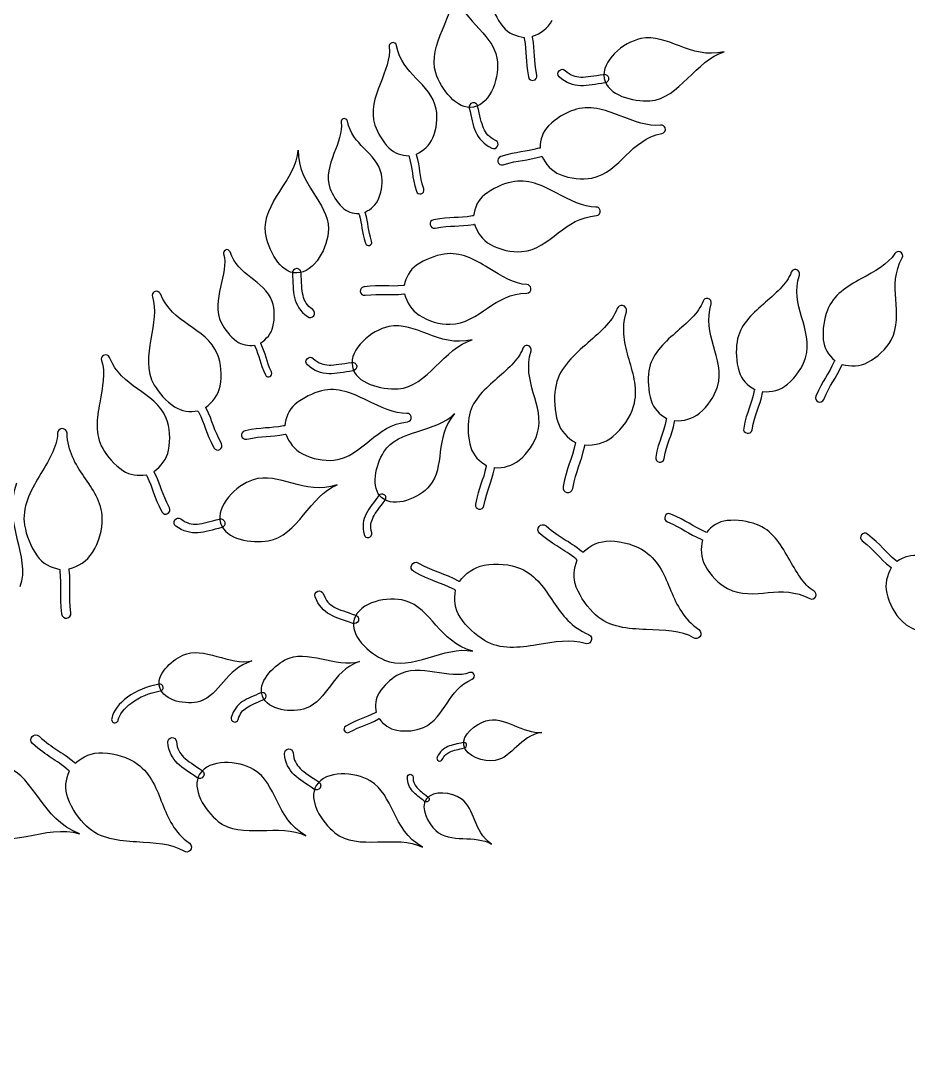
# Model space of a CAD drawing. Extents: x 5.1 to 86.3, y 5.1 to 86.3.
# Drawn here: x 59.92 to 68.38, y 54.46 to 64.34 of the extents above; entities that cross this region are included whole.
import ezdxf

# ---------------------------------------------------------------- set-up
doc = ezdxf.new("R2010")
doc.units = 0
doc.layers.add('View004', color=7, linetype='CONTINUOUS')

msp = doc.modelspace()

# ---------------------------------------------------------------- linework, layer by layer
at = {"layer": 'View004', "color": 1}
for p, q in [((63.45845, 64.128993), (63.458503, 64.129013)), ((65.484922, 63.787899), (65.484922, 63.787899)), ((65.526487, 63.793519), (65.526487, 63.793519)), ((64.227592, 63.557393), (64.227592, 63.557393)), ((64.237864, 63.516727), (64.237864, 63.516727)), ((62.996534, 63.405129), (62.996585, 63.405115)), ((66.065416, 63.317741), (66.065428, 63.317781)), ((65.446184, 62.53236), (65.446167, 62.532301)), ((61.872797, 62.155418), (61.872861, 62.155402)), ((68.304256, 62.137934), (68.30427, 62.137912)), ((62.550064, 61.978654), (62.550064, 61.978654)), ((67.31206, 61.969532), (67.312046, 61.9695)), ((62.55307, 61.936818), (62.55307, 61.936818)), ((64.786294, 61.791107), (64.78627, 61.791043)), ((61.195557, 61.757872), (61.195519, 61.757869)), ((66.471625, 61.694268), (66.471625, 61.694228)), ((65.659096, 61.627205), (65.659147, 61.627194)), ((64.754448, 61.246412), (64.754448, 61.246372)), ((60.711471, 61.152283), (60.711484, 61.1523)), ((63.083814, 61.044903), (63.083814, 61.044903)), ((63.12538, 61.050523), (63.12538, 61.050523)), ((63.644931, 60.568352), (63.64494, 60.568389)), ((60.312117, 60.454203), (60.312162, 60.454202)), ((63.365895, 59.794049), (63.365895, 59.794049)), ((63.388223, 59.82486), (63.388223, 59.82486)), ((61.828218, 59.55283), (61.828218, 59.55283)), ((61.869016, 59.562567), (61.869016, 59.562567)), ((67.5012, 58.856623), (67.501217, 58.856632)), ((63.101206, 58.638638), (63.101206, 58.638638)), ((63.140644, 58.624357), (63.140644, 58.624357)), ((65.357874, 58.426207), (65.357903, 58.426236)), ((66.395393, 58.470897), (66.395406, 58.470896)), ((64.2423, 58.115752), (64.242276, 58.115695)), ((61.24756, 57.987623), (61.24756, 57.987623)), ((61.278178, 57.999323), (61.278174, 57.999335)), ((62.25826, 57.920931), (62.25826, 57.920931)), ((62.226237, 57.906354), (62.226237, 57.906354)), ((64.145499, 57.438664), (64.145499, 57.438664)), ((64.171743, 57.445285), (64.171743, 57.445285)), ((61.628126, 57.163887), (61.628126, 57.163887)), ((61.662483, 57.139827), (61.662483, 57.139827)), ((62.740219, 57.055336), (62.740219, 57.055336)), ((62.774577, 57.031276), (62.774577, 57.031276)), ((63.788573, 56.924778), (63.788573, 56.924778)), ((63.809477, 56.907585), (63.809477, 56.907585)), ((61.53821, 56.435675), (61.538245, 56.435693))]:
    msp.add_line(p, q, dxfattribs=at)
at = {"layer": 'View004', "color": 3}
msp.add_open_spline([(64.701294, 78.610206), (76.458535, 71.82216), (83.701294, 59.277333), (83.701294, 45.701241)], degree=3, dxfattribs=at)
at = {"layer": 'View004', "color": 1}
for points in [[(63.879728, 63.841755), (63.791901, 64.109683), (64.078857, 64.395738), (64.048025, 64.670711)], [(64.048025, 64.670711), (64.105857, 64.335641), (64.416202, 64.240107), (64.461683, 63.982035)], [(64.395971, 64.533017), (64.416263, 64.45035), (64.459218, 64.356467), (64.520396, 64.281948)], [(64.79989, 64.190722), (64.877847, 64.218059), (64.948297, 64.266585), (64.988787, 64.3438)], [(64.520396, 64.281948), (64.571255, 64.219993), (64.644694, 64.189651), (64.721295, 64.180884)], [(63.505988, 64.100949), (63.501884, 64.122746), (63.47951, 64.13594), (63.45845, 64.128993)], [(64.721295, 64.180884), (64.721125, 64.177084), (64.72127, 64.173284), (64.722016, 64.169568)], [(64.722016, 64.169568), (64.747233, 64.032988), (64.73046, 63.967137), (64.7639, 63.804372)], [(64.801334, 64.18373), (64.801061, 64.186162), (64.800579, 64.188442), (64.79989, 64.190722)], [(64.843005, 63.820309), (64.811541, 63.973421), (64.828421, 64.036756), (64.801334, 64.18373)], [(65.833329, 64.168975), (65.664902, 64.133542), (65.452574, 63.956944), (65.484922, 63.787899)], [(66.626544, 64.041707), (66.294053, 63.970526), (66.089763, 64.222928), (65.833329, 64.168975)], [(63.43375, 64.089379), (63.447711, 63.981537), (63.39743, 63.861593), (63.348701, 63.736131)], [(63.458503, 64.129013), (63.441836, 64.123465), (63.431432, 64.106821), (63.43375, 64.089379)], [(63.690036, 63.791966), (63.608938, 63.876834), (63.532246, 63.962993), (63.505988, 64.100949)], [(65.919987, 63.576658), (66.201347, 63.594985), (66.359882, 63.967863), (66.626544, 64.041707)], [(64.461683, 63.982035), (64.491557, 63.812534), (64.40679, 63.549695), (64.237864, 63.516727)], [(64.237864, 63.516727), (64.079637, 63.485847), (63.929944, 63.688563), (63.879728, 63.841755)], [(65.056492, 63.804615), (65.039508, 63.819909), (65.038139, 63.846076), (65.053434, 63.86306)], [(65.053434, 63.86306), (65.068729, 63.880043), (65.094895, 63.881412), (65.111879, 63.866118)], [(65.111879, 63.866118), (65.1652, 63.817935), (65.207113, 63.804473), (65.262495, 63.802857)], [(63.883361, 63.496597), (63.858668, 63.623967), (63.771135, 63.707099), (63.690036, 63.791966)], [(64.7639, 63.804372), (64.773552, 63.750199), (64.855077, 63.766622), (64.843005, 63.820309)], [(65.260303, 63.719798), (65.19005, 63.721841), (65.121673, 63.745715), (65.056492, 63.804615)], [(65.491228, 63.747034), (65.402405, 63.733799), (65.330567, 63.717693), (65.260303, 63.719798)], [(65.262495, 63.802857), (65.31788, 63.801226), (65.387379, 63.814914), (65.478803, 63.828548)], [(65.478803, 63.828548), (65.489791, 63.830364), (65.501047, 63.827671), (65.510023, 63.821077)], [(65.484922, 63.787899), (65.515221, 63.629559), (65.759115, 63.566178), (65.919987, 63.576658)], [(65.526487, 63.793519), (65.529535, 63.77096), (65.513774, 63.750181), (65.491228, 63.747034)], [(65.510023, 63.821077), (65.518998, 63.814483), (65.524934, 63.804547), (65.526487, 63.793519)], [(63.348701, 63.736131), (63.299978, 63.610669), (63.252858, 63.477474), (63.298997, 63.344477)], [(64.227592, 63.557393), (64.205522, 63.551816), (64.192112, 63.529448), (64.197592, 63.507353)], [(64.2593, 63.552383), (64.249837, 63.558255), (64.238405, 63.560062), (64.227592, 63.557393)], [(64.277867, 63.526195), (64.275457, 63.537068), (64.268764, 63.54651), (64.2593, 63.552383)], [(65.628433, 63.436703), (65.488781, 63.48985), (65.340555, 63.541149), (65.193255, 63.488915)], [(63.851524, 63.223402), (63.887639, 63.311318), (63.899678, 63.412492), (63.883361, 63.496597)], [(64.197592, 63.507353), (64.218406, 63.419994), (64.230226, 63.347328), (64.25836, 63.282908)], [(64.334622, 63.315891), (64.312471, 63.366679), (64.299278, 63.436274), (64.277867, 63.526195)], [(65.193255, 63.488915), (65.112291, 63.46021), (65.022346, 63.407611), (64.953684, 63.338672)], [(62.976187, 63.371553), (62.989015, 63.281055), (62.947968, 63.179733), (62.908288, 63.073789)], [(62.996585, 63.405115), (62.982631, 63.400251), (62.974059, 63.386183), (62.976187, 63.371553)], [(63.036776, 63.38204), (63.033128, 63.400318), (63.014166, 63.411179), (62.996534, 63.405129)], [(63.194601, 63.12421), (63.125578, 63.194716), (63.060244, 63.266355), (63.036776, 63.38204)], [(63.298997, 63.344477), (63.324359, 63.271372), (63.371182, 63.190036), (63.432854, 63.127767)], [(66.021241, 63.344958), (65.901624, 63.328641), (65.768085, 63.383559), (65.628433, 63.436703)], [(66.065428, 63.317781), (66.05912, 63.336249), (66.040583, 63.347664), (66.021241, 63.344958)], [(64.25836, 63.282908), (64.286432, 63.218475), (64.334065, 63.163918), (64.41301, 63.125376)], [(64.449447, 63.199691), (64.384866, 63.23122), (64.356757, 63.265099), (64.334622, 63.315891)], [(64.953684, 63.338672), (64.8966, 63.281361), (64.873531, 63.204558), (64.872447, 63.126756)], [(65.693013, 63.05809), (65.786617, 63.148765), (65.881688, 63.234559), (66.034644, 63.264753)], [(66.034644, 63.264753), (66.058812, 63.269465), (66.073282, 63.294416), (66.065416, 63.317741)], [(63.69351, 63.068874), (63.76175, 63.100209), (63.821411, 63.150092), (63.851524, 63.223402)], [(64.468386, 63.144315), (64.478448, 63.164837), (64.469968, 63.189629), (64.449447, 63.199691)], [(62.257257, 62.319439), (62.217611, 62.598594), (62.550148, 62.83009), (62.567852, 63.10622)], [(62.567852, 63.10622), (62.566228, 62.766199), (62.855098, 62.617892), (62.854772, 62.355844)], [(62.908288, 63.073789), (62.868609, 62.967846), (62.830356, 62.855418), (62.870486, 62.744104)], [(63.360082, 62.877916), (63.338042, 62.984719), (63.263623, 63.053703), (63.194601, 63.12421)], [(63.432854, 63.127767), (63.484124, 63.075996), (63.553162, 63.054746), (63.623232, 63.053295)], [(63.623232, 63.053295), (63.623399, 63.049875), (63.623853, 63.046455), (63.624828, 63.043118)], [(63.69541, 63.062642), (63.69496, 63.06477), (63.694346, 63.066898), (63.69351, 63.068874)], [(63.763878, 62.737244), (63.722443, 62.87316), (63.732361, 62.931911), (63.69541, 63.062642)], [(64.41301, 63.125376), (64.433531, 63.115314), (64.458324, 63.123794), (64.468386, 63.144315)], [(64.861161, 63.124856), (64.726556, 63.085777), (64.658742, 63.095976), (64.498671, 63.045998)], [(64.522642, 62.968171), (64.673217, 63.0152), (64.738516, 63.004628), (64.88337, 63.04664)], [(64.872447, 63.126756), (64.868647, 63.126547), (64.864816, 63.126017), (64.861161, 63.124856)], [(64.88337, 63.04664), (64.885726, 63.047156), (64.888082, 63.047856), (64.890286, 63.048768)], [(64.890286, 63.048768), (64.925588, 62.973239), (64.981419, 62.907391), (65.063034, 62.874515)], [(65.366567, 62.841234), (65.507782, 62.869605), (65.59941, 62.967416), (65.693013, 63.05809)], [(63.624828, 63.043118), (63.659203, 62.921637), (63.649604, 62.860618), (63.693631, 62.716131)], [(64.498671, 63.045998), (64.445243, 63.030844), (64.469951, 62.950638), (64.522642, 62.968171)], [(63.336097, 62.647977), (63.365554, 62.722236), (63.374652, 62.807393), (63.360082, 62.877916)], [(65.063034, 62.874515), (65.160908, 62.835093), (65.273319, 62.822485), (65.366567, 62.841234)], [(64.599638, 62.803148), (64.515897, 62.783996), (64.420474, 62.742151), (64.344301, 62.681617)], [(65.025859, 62.700964), (64.893289, 62.769904), (64.75199, 62.837997), (64.599638, 62.803148)], [(62.870486, 62.744104), (62.892541, 62.682916), (62.932722, 62.615031), (62.985188, 62.56332)], [(63.693631, 62.716131), (63.706946, 62.667917), (63.779348, 62.689676), (63.763878, 62.737244)], [(64.344301, 62.681617), (64.28097, 62.63129), (64.249177, 62.557671), (64.239103, 62.480516)], [(65.405423, 62.564411), (65.284722, 62.562055), (65.158429, 62.632028), (65.025859, 62.700964)], [(62.985188, 62.56332), (63.028805, 62.520327), (63.087046, 62.503166), (63.145955, 62.502657)], [(63.204855, 62.516495), (63.261893, 62.54352), (63.31153, 62.586057), (63.336097, 62.647977)], [(65.446167, 62.532301), (65.442063, 62.551377), (65.424948, 62.564859), (65.405423, 62.564411)], [(63.145955, 62.502657), (63.146129, 62.499769), (63.146545, 62.496881), (63.147399, 62.494122)], [(63.147399, 62.494122), (63.177525, 62.392367), (63.17007, 62.340983), (63.208548, 62.219991)], [(63.206527, 62.511251), (63.206127, 62.513075), (63.205539, 62.514823), (63.204855, 62.516495)], [(63.267372, 62.238452), (63.231174, 62.352267), (63.23891, 62.401748), (63.206527, 62.511251)], [(64.227673, 62.47997), (64.089451, 62.456714), (64.023272, 62.474726), (63.858497, 62.443558)], [(64.239103, 62.480516), (64.235303, 62.480747), (64.231442, 62.480664), (64.227673, 62.47997)], [(65.046255, 62.317514), (65.149716, 62.396757), (65.25407, 62.470982), (65.409492, 62.483286)], [(65.409492, 62.483286), (65.434047, 62.485186), (65.451307, 62.508283), (65.446184, 62.53236)], [(62.854772, 62.355844), (62.85456, 62.183731), (62.725158, 61.939753), (62.55307, 61.936818)], [(63.858497, 62.443558), (63.803678, 62.434689), (63.818946, 62.35216), (63.873309, 62.363482)], [(63.873309, 62.363482), (64.028312, 62.39278), (64.091951, 62.37473), (64.240691, 62.399711)], [(64.240691, 62.399711), (64.243123, 62.399949), (64.245479, 62.400398), (64.247835, 62.401079)], [(64.247835, 62.401079), (64.274169, 62.321978), (64.322011, 62.250112), (64.399274, 62.208018)], [(62.55307, 61.936818), (62.391881, 61.934069), (62.279923, 62.159828), (62.257257, 62.319439)], [(64.696922, 62.139861), (64.840471, 62.151717), (64.942794, 62.238272), (65.046255, 62.317514)], [(61.917349, 62.137269), (61.911041, 62.155547), (61.890072, 62.164074), (61.872797, 62.155418)], [(63.208548, 62.219991), (63.22023, 62.179605), (63.280862, 62.198628), (63.267372, 62.238452)], [(64.399274, 62.208018), (64.491932, 62.157539), (64.602132, 62.132018), (64.696922, 62.139861)], [(61.856551, 62.118086), (61.882285, 62.026869), (61.854119, 61.917059), (61.828074, 61.802689)], [(61.872861, 62.155402), (61.859196, 62.148486), (61.852333, 62.13283), (61.856551, 62.118086)], [(62.115285, 61.894211), (62.034579, 61.957094), (61.957509, 62.021647), (61.917349, 62.137269)], [(63.959031, 62.116086), (63.874226, 62.102391), (63.776296, 62.066808), (63.696366, 62.011327)], [(64.377749, 61.986543), (64.249916, 62.063912), (64.113318, 62.141007), (63.959031, 62.116086)], [(68.255014, 62.12164), (68.190407, 62.019658), (68.062354, 61.952939), (67.931719, 61.880403)], [(68.262798, 61.685847), (68.253784, 61.815855), (68.249452, 61.943841), (68.324935, 62.080258)], [(68.30427, 62.137912), (68.286076, 62.14498), (68.265411, 62.138174), (68.255014, 62.12164)], [(68.324935, 62.080258), (68.336905, 62.101773), (68.327139, 62.12892), (68.304256, 62.137934)], [(62.550064, 61.978654), (62.527358, 61.97702), (62.510245, 61.95734), (62.511779, 61.934628)], [(62.580408, 61.968178), (62.572117, 61.975615), (62.561177, 61.979391), (62.550064, 61.978654)], [(62.594111, 61.939148), (62.59364, 61.950276), (62.588699, 61.960742), (62.580408, 61.968178)], [(63.696366, 62.011327), (63.629912, 61.965203), (63.593424, 61.893794), (63.57838, 61.817453)], [(64.747684, 61.825722), (64.627081, 61.831194), (64.505582, 61.909174), (64.377749, 61.986543)], [(67.312046, 61.9695), (67.29278, 61.972616), (67.273978, 61.961664), (67.267259, 61.943333)], [(67.3443, 61.917426), (67.35152, 61.940963), (67.336342, 61.965489), (67.31206, 61.969532)], [(62.319489, 61.66407), (62.282029, 61.770764), (62.19599, 61.83133), (62.115285, 61.894211)], [(62.511779, 61.934628), (62.517004, 61.844976), (62.515942, 61.771362), (62.532382, 61.703016)], [(62.613235, 61.722162), (62.600303, 61.77604), (62.599477, 61.84687), (62.594111, 61.939148)], [(67.267259, 61.943333), (67.2253, 61.830134), (67.113947, 61.738215), (67.001277, 61.640068)], [(67.365648, 61.518722), (67.329761, 61.644005), (67.298874, 61.768282), (67.3443, 61.917426)], [(67.931719, 61.880403), (67.801084, 61.807868), (67.666334, 61.727584), (67.611348, 61.58129)], [(61.253469, 61.737853), (61.244197, 61.760669), (61.216936, 61.77007), (61.195557, 61.757872)], [(61.828074, 61.802689), (61.801991, 61.688319), (61.778279, 61.567484), (61.834914, 61.458664)], [(63.196183, 61.805191), (63.140901, 61.799871), (63.150796, 61.716542), (63.205782, 61.724323)], [(63.566942, 61.817647), (63.427506, 61.803382), (63.362628, 61.825597), (63.196183, 61.805191)], [(63.57838, 61.817453), (63.57458, 61.81793), (63.570742, 61.818096), (63.566942, 61.817647)], [(64.7465, 61.744512), (64.771124, 61.744805), (64.789843, 61.766749), (64.786294, 61.791107)], [(64.78627, 61.791043), (64.783382, 61.81034), (64.767201, 61.824909), (64.747684, 61.825722)], [(61.17734, 61.709283), (61.216343, 61.595031), (61.188116, 61.453427), (61.162801, 61.306164)], [(61.195519, 61.757869), (61.178616, 61.748119), (61.170963, 61.727743), (61.17734, 61.709283)], [(61.521937, 61.442309), (61.414963, 61.516743), (61.312497, 61.593551), (61.253469, 61.737853)], [(62.326709, 61.424459), (62.346682, 61.504851), (62.344219, 61.593621), (62.319489, 61.66407)], [(62.532382, 61.703016), (62.548761, 61.634669), (62.586125, 61.572626), (62.657118, 61.520879)], [(62.705983, 61.587681), (62.647907, 61.630012), (62.626151, 61.668283), (62.613235, 61.722162)], [(63.205782, 61.724323), (63.362356, 61.743536), (63.424695, 61.721435), (63.574738, 61.736711)], [(63.574738, 61.736711), (63.57717, 61.736792), (63.579526, 61.737086), (63.581958, 61.737623)], [(63.581958, 61.737623), (63.603117, 61.656985), (63.646209, 61.582174), (63.720592, 61.53517)], [(64.373302, 61.602585), (64.481671, 61.674968), (64.590608, 61.742287), (64.7465, 61.744512)], [(66.426869, 61.668), (66.385061, 61.554744), (66.273834, 61.462676), (66.161297, 61.364376)], [(66.471625, 61.694228), (66.452359, 61.697344), (66.433572, 61.686339), (66.426869, 61.668)], [(66.503933, 61.6422), (66.511153, 61.665753), (66.495907, 61.690248), (66.471625, 61.694268)], [(68.218239, 61.296476), (68.287543, 61.422744), (68.271804, 61.555838), (68.262798, 61.685847)], [(62.714951, 61.529847), (62.728445, 61.548294), (62.72443, 61.574187), (62.705983, 61.587681)], [(64.013207, 61.447903), (64.157223, 61.450411), (64.264931, 61.530202), (64.373302, 61.602585)], [(65.608045, 61.597243), (65.560309, 61.467926), (65.433306, 61.362799), (65.30481, 61.25056)], [(65.659147, 61.627194), (65.637145, 61.630766), (65.615698, 61.618188), (65.608045, 61.597243)], [(65.720975, 61.112543), (65.679806, 61.255538), (65.644348, 61.397392), (65.695987, 61.567758)], [(65.695987, 61.567758), (65.70421, 61.594647), (65.686821, 61.622622), (65.659096, 61.627205)], [(66.525821, 61.243525), (66.489766, 61.368759), (66.458713, 61.492996), (66.503933, 61.6422)], [(67.001277, 61.640068), (66.888608, 61.541921), (66.773527, 61.435343), (66.750207, 61.280806)], [(67.611348, 61.58129), (67.581122, 61.500878), (67.563376, 61.398209), (67.571843, 61.301279)], [(62.657118, 61.520879), (62.675565, 61.507385), (62.701458, 61.5114), (62.714951, 61.529847)], [(64.225436, 61.298711), (63.892945, 61.22753), (63.688655, 61.479932), (63.432221, 61.425979)], [(63.720592, 61.53517), (63.80979, 61.478801), (63.918109, 61.446209), (64.013207, 61.447903)], [(67.403139, 61.128608), (67.444635, 61.266539), (67.401543, 61.393439), (67.365648, 61.518722)], [(61.797489, 61.163625), (61.742503, 61.296755), (61.62891, 61.367877), (61.521937, 61.442309)], [(61.834914, 61.458664), (61.866066, 61.398852), (61.916766, 61.33466), (61.977852, 61.288798)], [(62.210079, 61.271147), (62.264944, 61.306829), (62.310052, 61.357421), (62.326709, 61.424459)], [(63.432221, 61.425979), (63.263795, 61.390546), (63.051466, 61.213949), (63.083814, 61.044903)], [(61.162801, 61.306164), (61.137485, 61.158901), (61.115628, 61.003579), (61.1952, 60.869064)], [(61.977852, 61.288798), (62.028635, 61.250669), (62.090863, 61.241116), (62.151468, 61.248754)], [(62.212511, 61.265979), (62.211851, 61.267803), (62.211067, 61.269475), (62.210079, 61.271147)], [(63.518879, 60.833662), (63.800239, 60.85199), (63.958775, 61.224867), (64.225436, 61.298711)], [(66.161297, 61.364376), (66.04876, 61.266077), (65.933823, 61.159344), (65.910712, 61.004776)], [(66.750207, 61.280806), (66.737386, 61.195864), (66.741406, 61.091748), (66.769868, 60.998705)], [(67.571843, 61.301279), (67.578911, 61.220693), (67.62274, 61.15356), (67.681533, 61.102593)], [(67.997183, 61.085826), (68.090403, 61.135256), (68.172484, 61.213091), (68.218239, 61.296476)], [(62.151468, 61.248754), (62.152046, 61.24579), (62.152912, 61.242902), (62.154128, 61.240181)], [(62.154128, 61.240181), (62.199196, 61.139796), (62.198664, 61.085961), (62.254977, 60.966966)], [(62.312866, 60.99409), (62.259879, 61.106026), (62.260973, 61.157945), (62.212511, 61.265979)], [(64.709692, 61.220144), (64.667884, 61.106888), (64.556657, 61.01482), (64.444121, 60.916521)], [(64.754448, 61.246372), (64.735182, 61.249488), (64.716395, 61.238483), (64.709692, 61.220144)], [(64.808644, 60.795669), (64.77259, 60.920903), (64.741536, 61.04514), (64.786756, 61.194345)], [(64.786756, 61.194345), (64.793976, 61.217897), (64.77873, 61.242392), (64.754448, 61.246412)], [(65.30481, 61.25056), (65.176314, 61.13832), (65.045076, 61.016449), (65.018686, 60.83996)], [(66.563843, 60.853463), (66.605157, 60.991449), (66.561867, 61.118291), (66.525821, 61.243525)], [(60.692925, 61.103858), (60.731031, 60.989305), (60.701695, 60.847926), (60.675224, 60.700865)], [(60.711484, 61.1523), (60.694498, 61.142686), (60.686693, 61.122371), (60.692925, 61.103858)], [(60.769223, 61.131809), (60.760134, 61.154692), (60.732941, 61.164314), (60.711471, 61.152283)], [(61.035369, 60.834172), (60.928982, 60.909443), (60.82712, 60.987049), (60.769223, 61.131809)], [(61.823162, 60.859356), (61.843043, 60.962982), (61.833809, 61.075719), (61.797489, 61.163625)], [(62.655384, 61.061619), (62.638401, 61.076914), (62.637032, 61.10308), (62.652326, 61.120064)], [(62.652326, 61.120064), (62.667621, 61.137048), (62.693788, 61.138417), (62.710771, 61.123122)], [(62.710771, 61.123122), (62.764093, 61.074939), (62.806006, 61.061477), (62.861388, 61.059861)], [(62.861388, 61.059861), (62.916773, 61.05823), (62.986272, 61.071918), (63.077695, 61.085553)], [(63.077695, 61.085553), (63.088683, 61.087369), (63.09994, 61.084675), (63.108915, 61.078081)], [(63.108915, 61.078081), (63.117891, 61.071487), (63.123827, 61.061552), (63.12538, 61.050523)], [(65.764387, 60.667162), (65.81156, 60.824717), (65.762107, 60.969548), (65.720975, 61.112543)], [(67.230788, 60.876548), (67.311672, 60.944309), (67.375748, 61.037524), (67.403139, 61.128608)], [(67.675681, 61.092758), (67.618818, 60.964646), (67.567319, 60.919366), (67.502377, 60.76476)], [(67.681533, 61.102593), (67.679253, 61.099553), (67.677201, 61.096285), (67.675681, 61.092758)], [(67.752613, 61.066028), (67.833115, 61.044353), (67.919448, 61.044603), (67.997183, 61.085826)], [(62.254977, 60.966966), (62.272586, 60.927081), (62.332248, 60.955041), (62.312866, 60.99409)], [(62.859195, 60.976802), (62.788943, 60.978845), (62.720566, 61.00272), (62.655384, 61.061619)], [(63.090121, 61.004038), (63.001297, 60.990803), (62.929459, 60.974697), (62.859195, 60.976802)], [(63.083814, 61.044903), (63.114113, 60.886564), (63.358008, 60.823182), (63.518879, 60.833662)], [(63.12538, 61.050523), (63.128427, 61.027964), (63.112666, 61.007185), (63.090121, 61.004038)], [(65.910712, 61.004776), (65.898004, 60.919816), (65.902169, 60.815707), (65.930753, 60.722702)], [(66.769868, 60.998705), (66.793527, 60.921351), (66.850407, 60.864822), (66.918523, 60.827213)], [(67.577335, 60.732939), (67.638417, 60.878383), (67.688575, 60.921504), (67.749801, 61.05934)], [(67.749801, 61.05934), (67.750941, 61.061468), (67.751853, 61.063748), (67.752613, 61.066028)], [(64.444121, 60.916521), (64.331584, 60.818221), (64.216647, 60.711488), (64.193535, 60.55692)], [(66.9957, 60.806263), (67.07895, 60.801855), (67.163339, 60.820049), (67.230788, 60.876548)], [(61.308732, 60.55334), (61.254787, 60.686896), (61.141756, 60.758906), (61.035369, 60.834172)], [(61.1952, 60.869064), (61.23893, 60.795123), (61.307834, 60.716967), (61.388684, 60.662833)], [(61.685357, 60.656338), (61.752686, 60.705495), (61.806584, 60.772944), (61.823162, 60.859356)], [(62.790894, 60.814519), (62.707745, 60.792942), (62.613579, 60.748345), (62.539197, 60.685619)], [(63.219905, 60.724763), (63.085387, 60.789819), (62.942169, 60.85378), (62.790894, 60.814519)], [(64.846667, 60.405607), (64.88798, 60.543593), (64.844691, 60.670435), (64.808644, 60.795669)], [(65.018686, 60.83996), (65.004178, 60.742953), (65.008928, 60.624078), (65.04157, 60.517884)], [(66.391833, 60.60117), (66.472625, 60.669038), (66.536575, 60.762342), (66.563843, 60.853463)], [(66.914875, 60.816375), (66.885934, 60.679231), (66.844993, 60.62422), (66.813662, 60.459481)], [(66.893606, 60.443962), (66.923064, 60.598935), (66.963146, 60.651555), (66.994332, 60.799119)], [(66.918523, 60.827213), (66.916927, 60.823793), (66.915559, 60.820145), (66.914875, 60.816375)], [(66.994332, 60.799119), (66.994997, 60.801475), (66.995472, 60.803831), (66.9957, 60.806263)], [(60.675224, 60.700865), (60.648754, 60.553805), (60.625688, 60.398659), (60.704196, 60.263526)], [(62.539197, 60.685619), (62.477355, 60.633475), (62.447715, 60.55896), (62.439887, 60.481546)], [(63.603277, 60.599298), (63.482696, 60.593446), (63.354422, 60.65971), (63.219905, 60.724763)], [(65.930753, 60.722702), (65.954518, 60.64538), (66.011472, 60.588928), (66.079639, 60.55141)], [(67.502377, 60.76476), (67.479531, 60.714144), (67.556785, 60.681346), (67.577335, 60.732939)], [(61.388684, 60.662833), (61.455898, 60.617826), (61.535702, 60.609953), (61.612262, 60.623838)], [(61.612262, 60.623838), (61.613174, 60.620114), (61.614466, 60.616466), (61.61629, 60.613122)], [(61.61629, 60.613122), (61.68051, 60.488537), (61.683535, 60.420027), (61.763345, 60.272545)], [(61.688777, 60.649954), (61.687789, 60.652158), (61.686649, 60.654286), (61.685357, 60.656338)], [(61.835111, 60.311032), (61.760023, 60.449762), (61.757844, 60.515875), (61.688777, 60.649954)], [(63.383747, 60.232428), (63.519129, 60.449445), (63.885187, 60.416153), (64.058634, 60.597599)], [(63.64494, 60.568389), (63.640228, 60.587336), (63.622779, 60.600316), (63.603277, 60.599298)], [(64.058634, 60.597599), (63.859067, 60.362395), (63.973141, 60.090805), (63.819981, 59.908997)], [(65.567981, 60.379089), (65.660232, 60.456582), (65.733252, 60.563118), (65.764387, 60.667162)], [(66.15684, 60.530566), (66.240096, 60.526234), (66.32446, 60.544573), (66.391833, 60.60117)], [(61.332026, 60.248879), (61.352713, 60.352346), (61.344361, 60.465153), (61.308732, 60.55334)], [(62.42848, 60.480634), (62.290993, 60.453373), (62.224319, 60.469416), (62.060517, 60.433506)], [(62.439887, 60.481546), (62.436087, 60.481667), (62.432227, 60.48147), (62.42848, 60.480634)], [(63.251409, 60.34198), (63.352523, 60.424196), (63.454677, 60.501421), (63.609675, 60.518237)], [(63.609675, 60.518237), (63.634162, 60.520821), (63.650745, 60.544442), (63.644931, 60.568352)], [(64.193535, 60.55692), (64.180828, 60.47196), (64.184993, 60.367851), (64.213576, 60.274846)], [(65.04157, 60.517884), (65.068702, 60.429595), (65.133737, 60.365138), (65.21157, 60.322299)], [(66.075991, 60.540573), (66.04724, 60.403391), (66.006367, 60.348323), (65.975261, 60.183542)], [(66.055226, 60.16813), (66.08447, 60.323142), (66.124484, 60.375817), (66.155472, 60.523422)], [(66.079639, 60.55141), (66.078043, 60.54799), (66.076675, 60.544342), (66.075991, 60.540573)], [(66.155472, 60.523422), (66.156133, 60.525778), (66.156612, 60.528134), (66.15684, 60.530566)], [(60.274055, 60.411057), (60.269191, 60.277175), (60.183773, 60.141601), (60.099145, 59.999006)], [(60.312162, 60.454202), (60.290775, 60.450782), (60.27477, 60.432717), (60.274055, 60.411057)], [(60.3642, 60.410488), (60.363639, 60.43781), (60.339105, 60.458368), (60.312117, 60.454203)], [(60.525271, 59.99772), (60.44391, 60.117281), (60.368163, 60.237521), (60.3642, 60.410488)], [(62.060517, 60.433506), (62.00598, 60.423049), (62.023635, 60.340997), (62.077655, 60.353893)], [(62.077655, 60.353893), (62.231742, 60.387683), (62.295878, 60.371495), (62.443829, 60.400785)], [(62.443829, 60.400785), (62.446261, 60.401093), (62.448617, 60.401621), (62.450897, 60.402305)], [(62.450897, 60.402305), (62.479519, 60.324004), (62.529427, 60.253558), (62.607883, 60.213728)], [(64.674656, 60.153314), (64.755449, 60.221182), (64.819399, 60.314486), (64.846667, 60.405607)], [(65.299662, 60.298473), (65.394726, 60.293533), (65.491054, 60.314471), (65.567981, 60.379089)], [(66.813662, 60.459481), (66.801859, 60.405217), (66.884243, 60.389226), (66.893606, 60.443962)], [(61.763345, 60.272545), (61.788478, 60.223024), (61.862446, 60.262688), (61.835111, 60.311032)], [(62.907386, 60.15425), (63.05053, 60.170271), (63.150294, 60.259765), (63.251409, 60.34198)], [(65.20739, 60.309927), (65.174558, 60.153288), (65.12789, 60.090413), (65.092374, 59.902263)], [(65.18368, 59.884669), (65.217074, 60.061666), (65.262762, 60.121811), (65.298142, 60.290349)], [(65.21157, 60.322299), (65.209746, 60.318347), (65.208226, 60.314213), (65.20739, 60.309927)], [(65.298142, 60.290349), (65.298898, 60.293009), (65.299434, 60.295745), (65.299662, 60.298473)], [(60.704196, 60.263526), (60.747348, 60.189243), (60.815636, 60.110551), (60.896059, 60.055786)], [(61.192636, 60.046946), (61.260352, 60.095578), (61.314772, 60.162599), (61.332026, 60.248879)], [(62.607883, 60.213728), (62.70197, 60.165962), (62.812864, 60.143656), (62.907386, 60.15425)], [(63.365895, 59.794049), (63.252341, 59.886211), (63.306339, 60.108346), (63.383747, 60.232428)], [(64.213576, 60.274846), (64.237341, 60.197524), (64.294296, 60.141072), (64.362462, 60.103555)], [(65.975261, 60.183542), (65.963526, 60.129263), (66.045941, 60.113379), (66.055226, 60.16813)], [(64.358814, 60.092717), (64.330064, 59.955535), (64.289191, 59.900467), (64.258084, 59.735687)], [(64.362462, 60.103555), (64.360866, 60.100135), (64.359498, 60.096487), (64.358814, 60.092717)], [(64.438295, 60.075566), (64.438956, 60.077922), (64.439435, 60.080278), (64.439663, 60.08271)], [(64.439663, 60.08271), (64.52292, 60.078378), (64.607283, 60.096717), (64.674656, 60.153314)], [(60.099145, 59.999006), (60.014517, 59.856412), (59.930277, 59.704093), (59.95941, 59.533124)], [(60.700371, 59.599617), (60.696191, 59.759402), (60.606632, 59.878158), (60.525271, 59.99772)], [(60.896059, 60.055786), (60.962924, 60.010255), (61.04266, 60.001758), (61.119326, 60.015043)], [(61.119326, 60.015043), (61.120238, 60.011319), (61.121454, 60.007671), (61.123278, 60.004296)], [(61.123278, 60.004296), (61.186525, 59.879213), (61.18901, 59.810682), (61.267662, 59.66258)], [(61.196056, 60.040562), (61.195144, 60.042766), (61.194004, 60.044894), (61.192636, 60.046946)], [(61.339733, 59.700504), (61.265731, 59.839818), (61.264075, 59.905946), (61.196056, 60.040562)], [(62.938834, 59.919232), (62.615101, 59.815245), (62.386656, 60.046014), (62.136881, 59.966754)], [(64.338049, 59.720274), (64.367294, 59.875286), (64.407308, 59.927961), (64.438295, 60.075566)], [(59.880854, 59.935032), (59.742883, 59.539452), (60.020154, 59.25102), (59.914901, 58.945782)], [(62.136881, 59.966754), (61.972828, 59.9147), (61.779172, 59.717806), (61.828218, 59.55283)], [(62.282182, 59.386033), (62.560311, 59.432331), (62.680867, 59.819161), (62.938834, 59.919232)], [(63.819981, 59.908997), (63.719387, 59.789584), (63.487127, 59.695656), (63.365895, 59.794049)], [(65.092374, 59.902263), (65.078975, 59.840285), (65.173078, 59.82215), (65.18368, 59.884669)], [(63.335939, 59.816626), (63.287247, 59.751311), (63.243547, 59.700804), (63.215078, 59.643742)], [(63.388223, 59.82486), (63.3715, 59.836976), (63.348129, 59.833295), (63.335939, 59.816626)], [(63.403184, 59.799875), (63.401766, 59.809878), (63.396372, 59.818886), (63.388223, 59.82486)], [(63.395759, 59.771716), (63.401926, 59.779719), (63.404603, 59.789872), (63.403184, 59.799875)], [(61.267662, 59.66258), (61.292407, 59.612868), (61.366683, 59.651947), (61.339733, 59.700504)], [(63.282406, 59.609853), (63.304868, 59.65482), (63.345631, 59.704495), (63.395759, 59.771716)], [(64.258084, 59.735687), (64.24635, 59.681407), (64.328764, 59.665523), (64.338049, 59.720274)], [(60.60634, 59.274072), (60.668036, 59.373594), (60.703163, 59.494105), (60.700371, 59.599617)], [(61.391386, 59.584581), (61.40491, 59.603006), (61.43081, 59.606978), (61.449234, 59.593453)], [(61.449234, 59.593453), (61.507095, 59.550829), (61.550142, 59.541614), (61.605409, 59.54553)], [(61.605409, 59.54553), (61.66068, 59.54943), (61.728468, 59.569982), (61.818075, 59.592666)], [(61.818075, 59.592666), (61.828828, 59.595569), (61.840296, 59.594011), (61.849885, 59.588346)], [(61.849885, 59.588346), (61.859474, 59.58268), (61.866371, 59.573386), (61.869016, 59.562567)], [(63.215078, 59.643742), (63.186566, 59.586714), (63.176307, 59.521818), (63.195413, 59.444447)], [(63.268338, 59.462324), (63.252708, 59.525618), (63.259933, 59.564894), (63.282406, 59.609853)], [(66.117887, 59.640816), (66.066982, 59.663008), (66.035178, 59.585344), (66.087031, 59.565455)], [(66.448083, 59.471735), (66.31925, 59.526949), (66.273313, 59.577864), (66.117887, 59.640816)], [(66.93575, 59.542355), (66.854958, 59.571547), (66.752068, 59.587971), (66.655255, 59.578265)], [(59.95941, 59.533124), (59.975423, 59.439149), (60.015848, 59.330821), (60.078178, 59.242656)], [(61.400257, 59.526733), (61.381833, 59.540257), (61.377861, 59.566157), (61.391386, 59.584581)], [(61.611511, 59.462665), (61.541405, 59.457692), (61.470988, 59.474628), (61.400257, 59.526733)], [(61.838569, 59.512797), (61.751508, 59.49077), (61.681635, 59.467579), (61.611511, 59.462665)], [(61.828218, 59.55283), (61.874158, 59.398302), (62.123158, 59.359561), (62.282182, 59.386033)], [(61.869016, 59.562567), (61.874298, 59.540424), (61.860688, 59.518177), (61.838569, 59.512797)], [(64.870258, 59.456053), (64.820881, 59.495831), (64.882654, 59.569089), (64.930207, 59.527136)], [(64.930207, 59.527136), (65.067446, 59.410481), (65.140787, 59.392429), (65.274254, 59.283601)], [(66.087031, 59.565455), (66.233247, 59.506251), (66.277008, 59.456643), (66.415618, 59.397191)], [(66.655255, 59.578265), (66.574766, 59.570194), (66.508202, 59.525476), (66.457993, 59.466035)], [(67.238948, 59.225848), (67.164742, 59.355542), (67.082738, 59.489251), (66.93575, 59.542355)], [(63.195413, 59.444447), (63.20035, 59.424309), (63.220677, 59.411986), (63.240814, 59.416923)], [(63.240814, 59.416923), (63.260952, 59.42186), (63.273274, 59.442187), (63.268338, 59.462324)], [(65.215983, 59.211322), (65.09198, 59.312498), (65.016159, 59.332058), (64.870258, 59.456053)], [(66.422306, 59.394455), (66.401665, 59.313682), (66.403025, 59.227359), (66.445236, 59.15016)], [(66.415618, 59.397191), (66.417746, 59.396051), (66.420026, 59.395215), (66.422306, 59.394455)], [(66.457993, 59.466035), (66.454953, 59.468315), (66.451609, 59.470291), (66.448083, 59.471735)], [(67.994567, 59.44851), (67.951566, 59.483645), (67.899936, 59.417471), (67.944475, 59.384305)], [(68.266718, 59.196418), (68.157623, 59.284418), (68.127171, 59.345864), (67.994567, 59.44851)], [(65.280562, 59.278281), (65.351387, 59.341885), (65.439461, 59.386159), (65.53991, 59.384266)], [(65.53991, 59.384266), (65.660368, 59.381986), (65.784128, 59.345043), (65.873748, 59.283705)], [(67.944475, 59.384305), (68.069226, 59.287755), (68.097938, 59.228163), (68.215301, 59.133434)], [(60.078178, 59.242656), (60.129994, 59.169354), (60.209588, 59.129551), (60.294446, 59.113589)], [(60.383013, 59.118293), (60.472292, 59.142545), (60.554894, 59.191086), (60.60634, 59.274072)], [(63.668863, 59.092424), (63.61263, 59.121722), (63.6588, 59.205692), (63.713665, 59.173903)], [(65.217761, 58.945355), (65.183363, 59.031075), (65.193418, 59.122085), (65.22701, 59.20433)], [(65.22701, 59.20433), (65.223134, 59.20623), (65.219327, 59.20851), (65.215983, 59.211322)], [(65.274254, 59.283601), (65.276534, 59.282005), (65.278586, 59.280181), (65.280562, 59.278281)], [(65.873748, 59.283705), (66.00948, 59.190831), (66.062098, 59.047133), (66.119977, 58.910048)], [(67.484314, 58.905675), (67.381511, 58.968967), (67.313156, 59.096154), (67.238948, 59.225848)], [(68.274706, 59.188233), (68.27235, 59.191197), (68.269766, 59.194085), (68.266718, 59.196418)], [(68.494972, 59.242922), (68.415301, 59.256929), (68.339121, 59.231879), (68.274706, 59.188233)], [(60.294341, 59.100897), (60.311509, 58.946306), (60.287501, 58.874099), (60.311714, 58.689595)], [(60.294446, 59.113589), (60.293954, 59.109409), (60.293806, 59.105108), (60.294341, 59.100897)], [(60.401359, 58.701026), (60.378544, 58.874588), (60.402499, 58.943975), (60.384077, 59.110328)], [(60.384077, 59.110328), (60.383964, 59.112988), (60.383614, 59.115648), (60.383013, 59.118293)], [(63.713665, 59.173903), (63.871157, 59.086499), (63.946615, 59.083215), (64.098869, 59.002743)], [(64.106089, 58.998715), (64.163029, 59.075), (64.240685, 59.135722), (64.339545, 59.153609)], [(64.339545, 59.153609), (64.4581, 59.175057), (64.586709, 59.163155), (64.686638, 59.120625)], [(64.686638, 59.120625), (64.837977, 59.056238), (64.917813, 58.925688), (65.001508, 58.802654)], [(66.445236, 59.15016), (66.495859, 59.057581), (66.57474, 58.976506), (66.658704, 58.931825)], [(68.221001, 59.129026), (68.179277, 59.056849), (68.157244, 58.973375), (68.176997, 58.887634)], [(68.215301, 59.133434), (68.217049, 59.131762), (68.219025, 59.130318), (68.221001, 59.129026)], [(64.055946, 58.920422), (63.914475, 58.995251), (63.836289, 58.999526), (63.668863, 59.092424)], [(64.098869, 59.002743), (64.101377, 59.001603), (64.103809, 59.000311), (64.106089, 58.998715)], [(62.729298, 58.851981), (62.721335, 58.873405), (62.732247, 58.897227), (62.753671, 58.905189)], [(62.753671, 58.905189), (62.775094, 58.913152), (62.798917, 58.90224), (62.806879, 58.880816)], [(64.109967, 58.659968), (64.059389, 58.737253), (64.051356, 58.828465), (64.068136, 58.91571)], [(64.068136, 58.91571), (64.063956, 58.91685), (64.059776, 58.918294), (64.055946, 58.920422)], [(65.402437, 58.680493), (65.330169, 58.746819), (65.259135, 58.84225), (65.217761, 58.945355)], [(66.119977, 58.910048), (66.177858, 58.772963), (66.239456, 58.640352), (66.386714, 58.540323)], [(66.658704, 58.931825), (66.78585, 58.864139), (66.918732, 58.881589), (67.048614, 58.892267)], [(67.048614, 58.892267), (67.178496, 58.902945), (67.306416, 58.908926), (67.44379, 58.835198)], [(67.501217, 58.856632), (67.508057, 58.87491), (67.50098, 58.895491), (67.484314, 58.905675)], [(62.870602, 58.682376), (62.809294, 58.716741), (62.759765, 58.769583), (62.729298, 58.851981)], [(62.806879, 58.880816), (62.831803, 58.81341), (62.862706, 58.782059), (62.911034, 58.754963)], [(63.586536, 58.814881), (63.420865, 58.861529), (63.150876, 58.803428), (63.101206, 58.638638)], [(64.230471, 58.334533), (63.902849, 58.425529), (63.838777, 58.743862), (63.586536, 58.814881)], [(65.001508, 58.802654), (65.085202, 58.67962), (65.171666, 58.561704), (65.335712, 58.49257)], [(67.44379, 58.835198), (67.465457, 58.823502), (67.492475, 58.833602), (67.5012, 58.856623)], [(68.176997, 58.887634), (68.200693, 58.784814), (68.254701, 58.685425), (68.323452, 58.619697)], [(60.311714, 58.689595), (60.318098, 58.628301), (60.410521, 58.640081), (60.401359, 58.701026)], [(62.911034, 58.754963), (62.959358, 58.727853), (63.027287, 58.707777), (63.114621, 58.677495)], [(63.087859, 58.599502), (63.003015, 58.628934), (62.931891, 58.647951), (62.870602, 58.682376)], [(63.101206, 58.638638), (63.054683, 58.484284), (63.24144, 58.315099), (63.388854, 58.24984)], [(63.140644, 58.624357), (63.132891, 58.602954), (63.109296, 58.591844), (63.087859, 58.599502)], [(63.114621, 58.677495), (63.1252, 58.674012), (63.133926, 58.666409), (63.138824, 58.656407)], [(63.138824, 58.656407), (63.143723, 58.646405), (63.144379, 58.634849), (63.140644, 58.624357)], [(64.343101, 58.436572), (64.259209, 58.487393), (64.1708, 58.567006), (64.109967, 58.659968)], [(65.883076, 58.541048), (65.712586, 58.547584), (65.53391, 58.559827), (65.402437, 58.680493)], [(68.323452, 58.619697), (68.42755, 58.520146), (68.560197, 58.501), (68.688127, 58.47615)], [(66.336841, 58.462065), (66.218423, 58.532623), (66.053565, 58.534538), (65.883076, 58.541048)], [(66.386714, 58.540323), (66.410008, 58.524576), (66.414074, 58.491896), (66.395393, 58.470897)], [(64.841772, 58.394316), (64.67333, 58.367184), (64.495726, 58.344103), (64.343101, 58.436572)], [(65.30221, 58.406066), (65.172233, 58.451977), (65.010216, 58.421448), (64.841772, 58.394316)], [(65.357903, 58.426236), (65.346564, 58.407054), (65.323216, 58.398565), (65.30221, 58.406066)], [(65.335712, 58.49257), (65.361651, 58.48171), (65.372063, 58.450466), (65.357874, 58.426207)], [(66.395406, 58.470896), (66.380518, 58.454313), (66.355955, 58.450581), (66.336841, 58.462065)], [(61.466848, 58.295445), (61.666689, 58.388248), (61.915072, 58.191875), (62.125624, 58.241096)], [(62.440785, 58.250684), (62.648745, 58.363353), (62.927873, 58.169418), (63.150196, 58.236103)], [(63.388854, 58.24984), (63.646675, 58.135702), (63.95995, 58.392664), (64.230471, 58.334533)], [(61.24756, 57.987623), (61.209041, 58.107571), (61.352585, 58.242385), (61.466848, 58.295445)], [(62.125624, 58.241096), (61.870919, 58.165395), (61.82533, 57.915769), (61.629242, 57.856736)], [(62.226237, 57.906354), (62.17702, 58.032314), (62.32188, 58.186264), (62.440785, 58.250684)], [(63.150196, 58.236103), (62.882322, 58.138121), (62.850018, 57.867653), (62.643842, 57.791412)], [(63.867692, 58.135341), (63.745327, 58.153862), (63.616347, 58.169389), (63.506277, 58.10127)], [(64.201745, 58.129945), (64.107783, 58.095752), (63.990056, 58.116782), (63.867692, 58.135341)], [(64.242276, 58.115695), (64.233924, 58.129534), (64.216922, 58.135531), (64.201745, 58.129945)], [(64.226682, 58.067461), (64.245416, 58.075517), (64.252757, 58.098249), (64.2423, 58.115752)], [(61.24263, 58.01946), (61.126971, 58.001949), (61.021967, 57.95513), (60.941639, 57.895984)], [(61.278174, 57.999335), (61.272606, 58.013631), (61.257753, 58.022041), (61.24263, 58.01946)], [(63.506277, 58.10127), (63.445773, 58.063825), (63.382197, 58.005478), (63.33871, 57.937631)], [(63.986399, 57.84025), (64.046264, 57.930067), (64.108167, 58.01619), (64.226682, 58.067461)], [(60.980021, 57.843701), (61.051816, 57.896554), (61.148344, 57.939761), (61.252689, 57.955538)], [(61.629242, 57.856736), (61.500453, 57.81796), (61.288684, 57.859564), (61.24756, 57.987623)], [(61.252689, 57.955538), (61.262461, 57.956941), (61.271056, 57.962734), (61.276023, 57.971266)], [(61.276023, 57.971266), (61.28099, 57.979798), (61.281784, 57.990133), (61.278178, 57.999323)], [(62.212461, 57.938186), (62.143482, 57.907906), (62.08528, 57.887252), (62.03633, 57.854371)], [(62.25826, 57.920931), (62.250347, 57.93831), (62.229874, 57.946023), (62.212461, 57.938186)], [(62.25888, 57.894009), (62.262308, 57.9027), (62.262084, 57.912407), (62.25826, 57.920931)], [(63.33871, 57.937631), (63.302557, 57.881224), (63.297359, 57.815011), (63.310127, 57.751845)], [(60.941639, 57.895984), (60.861308, 57.836847), (60.804423, 57.766094), (60.789472, 57.693149)], [(60.852696, 57.680433), (60.862414, 57.727847), (60.908226, 57.790848), (60.980021, 57.843701)], [(62.03633, 57.854371), (61.987362, 57.821539), (61.949477, 57.774043), (61.929507, 57.703106)], [(62.07499, 57.796376), (62.113586, 57.822274), (62.169047, 57.8436), (62.24005, 57.874758)], [(62.643842, 57.791412), (62.508426, 57.741334), (62.278782, 57.771877), (62.226237, 57.906354)], [(62.24005, 57.874758), (62.248664, 57.878377), (62.255452, 57.885318), (62.25888, 57.894009)], [(63.760197, 57.607452), (63.869526, 57.655195), (63.926538, 57.750434), (63.986399, 57.84025)], [(61.996306, 57.684179), (62.012643, 57.742208), (62.036389, 57.770489), (62.07499, 57.796376)], [(63.301318, 57.748349), (63.199219, 57.693104), (63.142537, 57.689464), (63.021734, 57.62093)], [(63.310127, 57.751845), (63.307087, 57.751009), (63.304047, 57.749945), (63.301318, 57.748349)], [(64.355309, 57.669706), (64.528221, 57.726329), (64.712756, 57.5411), (64.890202, 57.560943)], [(60.789472, 57.693149), (60.786351, 57.681525), (60.789951, 57.669129), (60.798812, 57.660984)], [(60.798812, 57.660984), (60.807673, 57.652838), (60.820327, 57.650293), (60.831648, 57.65438)], [(60.831648, 57.65438), (60.842969, 57.658466), (60.85108, 57.668506), (60.852696, 57.680433)], [(61.929507, 57.703106), (61.92428, 57.68466), (61.934996, 57.665469), (61.953443, 57.660243)], [(61.953443, 57.660243), (61.971889, 57.655016), (61.99108, 57.665733), (61.996306, 57.684179)], [(63.021734, 57.62093), (62.981143, 57.599293), (63.015198, 57.538704), (63.054794, 57.562137)], [(63.054794, 57.562137), (63.168429, 57.626615), (63.22314, 57.629518), (63.333022, 57.688931)], [(63.333022, 57.688931), (63.334846, 57.689767), (63.336594, 57.690755), (63.338266, 57.691895)], [(63.338266, 57.691895), (63.380089, 57.636955), (63.436833, 57.593443), (63.508664, 57.581148)], [(64.145499, 57.438664), (64.125603, 57.540774), (64.256444, 57.637332), (64.355309, 57.669706)], [(60.03535, 57.454453), (59.986862, 57.495318), (60.050254, 57.567186), (60.096857, 57.524191)], [(60.096857, 57.524191), (60.231473, 57.404518), (60.304395, 57.384842), (60.435413, 57.273078)], [(61.362008, 57.511755), (61.384766, 57.513863), (61.404924, 57.497123), (61.407032, 57.474365)], [(63.508664, 57.581148), (63.594804, 57.566404), (63.688006, 57.575904), (63.760197, 57.607452)], [(64.890202, 57.560943), (64.67397, 57.523689), (64.612261, 57.323442), (64.445719, 57.294143)], [(60.375556, 57.202108), (60.253829, 57.306011), (60.178463, 57.32725), (60.03535, 57.454453)], [(61.324618, 57.466731), (61.32251, 57.489489), (61.33925, 57.509647), (61.362008, 57.511755)], [(61.416872, 57.266176), (61.366631, 57.315323), (61.332574, 57.379241), (61.324618, 57.466731)], [(61.407032, 57.474365), (61.41354, 57.402794), (61.435211, 57.364476), (61.474814, 57.325728)], [(63.994611, 57.425484), (63.953028, 57.407381), (63.917813, 57.376654), (63.892926, 57.325719)], [(64.139458, 57.464654), (64.083081, 57.451239), (64.036187, 57.443626), (63.994611, 57.425484)], [(64.171743, 57.445285), (64.168148, 57.459528), (64.153717, 57.468186), (64.139458, 57.464654)], [(64.445719, 57.294143), (64.336334, 57.274899), (64.16674, 57.32965), (64.145499, 57.438664)], [(64.151601, 57.412849), (64.158618, 57.414401), (64.164712, 57.418719), (64.168503, 57.424824)], [(64.168503, 57.424824), (64.172295, 57.43093), (64.173463, 57.438307), (64.171743, 57.445285)], [(60.441569, 57.267606), (60.513784, 57.329622), (60.602824, 57.371931), (60.703205, 57.367808)], [(60.703205, 57.367808), (60.823584, 57.362868), (60.946493, 57.323181), (61.034729, 57.259862)], [(61.474814, 57.325728), (61.514409, 57.286968), (61.574766, 57.249893), (61.651198, 57.197909)], [(62.436712, 57.35818), (62.434604, 57.380938), (62.451344, 57.401096), (62.474102, 57.403204)], [(62.528965, 57.157626), (62.478724, 57.206772), (62.444667, 57.27069), (62.436712, 57.35818)], [(62.474102, 57.403204), (62.49686, 57.405312), (62.517018, 57.388572), (62.519126, 57.365814)], [(62.519126, 57.365814), (62.525633, 57.294243), (62.547304, 57.255925), (62.586908, 57.217177)], [(63.892926, 57.325719), (63.886429, 57.312478), (63.891896, 57.296478), (63.905137, 57.289981)], [(63.940874, 57.302192), (63.961233, 57.343859), (63.9831, 57.361992), (64.01588, 57.376266)], [(64.01588, 57.376266), (64.048659, 57.390549), (64.093571, 57.399049), (64.151601, 57.412849)], [(60.483019, 56.595007), (60.108756, 56.740568), (60.071, 57.1222), (59.782962, 57.235397)], [(60.435413, 57.273078), (60.437617, 57.271406), (60.439669, 57.269582), (60.441569, 57.267606)], [(61.034729, 57.259862), (61.168366, 57.163997), (61.217781, 57.019166), (61.272603, 56.88083)], [(61.605046, 57.129579), (61.530796, 57.180093), (61.46708, 57.216977), (61.416872, 57.266176)], [(62.142608, 57.207643), (61.994804, 57.29583), (61.719001, 57.310053), (61.628126, 57.163887)], [(62.586908, 57.217177), (62.626502, 57.178417), (62.686859, 57.141342), (62.763291, 57.089358)], [(63.905137, 57.289981), (63.918377, 57.283484), (63.934377, 57.288951), (63.940874, 57.302192)], [(60.371422, 56.936182), (60.338932, 57.022644), (60.351001, 57.113409), (60.386424, 57.194888)], [(60.386424, 57.194888), (60.382548, 57.196864), (60.378824, 57.19922), (60.375556, 57.202108)], [(61.628126, 57.163887), (61.543007, 57.026978), (61.679254, 56.814991), (61.804583, 56.71359)], [(61.662483, 57.139827), (61.649423, 57.121182), (61.623748, 57.116601), (61.605046, 57.129579)], [(61.651198, 57.197909), (61.660504, 57.191791), (61.666949, 57.182178), (61.669073, 57.171245)], [(61.669073, 57.171245), (61.671198, 57.160312), (61.668822, 57.148985), (61.662483, 57.139827)], [(62.639212, 56.57616), (62.346597, 56.749345), (62.367647, 57.073379), (62.142608, 57.207643)], [(62.717139, 57.021028), (62.642889, 57.071542), (62.579174, 57.108426), (62.528965, 57.157626)], [(63.254702, 57.099092), (63.106898, 57.18728), (62.831094, 57.201502), (62.740219, 57.055336)], [(63.608415, 57.134761), (63.608194, 57.149508), (63.619969, 57.161642), (63.634716, 57.161862)], [(63.657762, 57.001128), (63.62789, 57.035254), (63.609168, 57.078076), (63.608415, 57.134761)], [(63.634716, 57.161862), (63.649463, 57.162083), (63.661597, 57.150307), (63.661818, 57.13556)], [(63.661818, 57.13556), (63.662434, 57.089189), (63.674465, 57.063455), (63.698011, 57.036551)], [(62.740219, 57.055336), (62.6551, 56.918427), (62.791348, 56.70644), (62.916677, 56.605039)], [(62.774577, 57.031276), (62.761517, 57.012631), (62.735842, 57.00805), (62.717139, 57.021028)], [(62.763291, 57.089358), (62.772598, 57.083241), (62.779043, 57.073627), (62.781167, 57.062694)], [(62.781167, 57.062694), (62.783291, 57.051761), (62.780915, 57.040434), (62.774577, 57.031276)], [(63.751306, 56.467609), (63.458691, 56.640794), (63.479741, 56.964828), (63.254702, 57.099092)], [(63.698011, 57.036551), (63.721551, 57.009638), (63.758533, 56.982774), (63.805114, 56.945516)], [(60.550173, 56.667286), (60.479394, 56.7352), (60.410497, 56.832183), (60.371422, 56.936182)], [(63.772012, 56.903857), (63.726762, 56.94006), (63.68761, 56.966969), (63.657762, 57.001128)], [(63.788573, 56.924778), (63.726979, 56.840942), (63.804061, 56.697759), (63.879635, 56.626268)], [(64.121758, 56.927262), (64.031065, 56.991373), (63.854331, 57.014283), (63.788573, 56.924778)], [(63.805114, 56.945516), (63.810796, 56.941116), (63.814463, 56.934609), (63.815284, 56.927469)], [(63.815284, 56.927469), (63.816106, 56.92033), (63.814012, 56.91316), (63.809477, 56.907585)], [(64.409753, 56.496209), (64.230133, 56.62223), (64.259842, 56.829653), (64.121758, 56.927262)], [(61.272603, 56.88083), (61.327421, 56.742494), (61.386065, 56.608549), (61.531066, 56.505275)], [(63.809477, 56.907585), (63.800144, 56.896241), (63.783398, 56.894574), (63.772012, 56.903857)], [(59.484039, 56.594721), (59.773549, 56.430195), (60.171981, 56.695216), (60.483019, 56.595007)], [(61.027598, 56.517205), (60.857295, 56.527495), (60.678935, 56.543737), (60.550173, 56.667286)], [(61.804583, 56.71359), (62.023779, 56.536241), (62.393168, 56.702742), (62.639212, 56.57616)], [(63.879635, 56.626268), (64.01181, 56.501231), (64.25777, 56.589924), (64.409753, 56.496209)], [(62.916677, 56.605039), (63.135872, 56.42769), (63.505261, 56.594191), (63.751306, 56.467609)], [(61.479497, 56.428169), (61.362675, 56.501342), (61.197901, 56.506914), (61.027598, 56.517205)], [(61.538245, 56.435693), (61.522991, 56.419444), (61.498352, 56.41626), (61.479497, 56.428169)], [(61.531066, 56.505275), (61.554011, 56.489019), (61.557347, 56.456255), (61.53821, 56.435675)]]:
    msp.add_open_spline(points, degree=3, dxfattribs=at)

doc.saveas('drawing.dxf')
